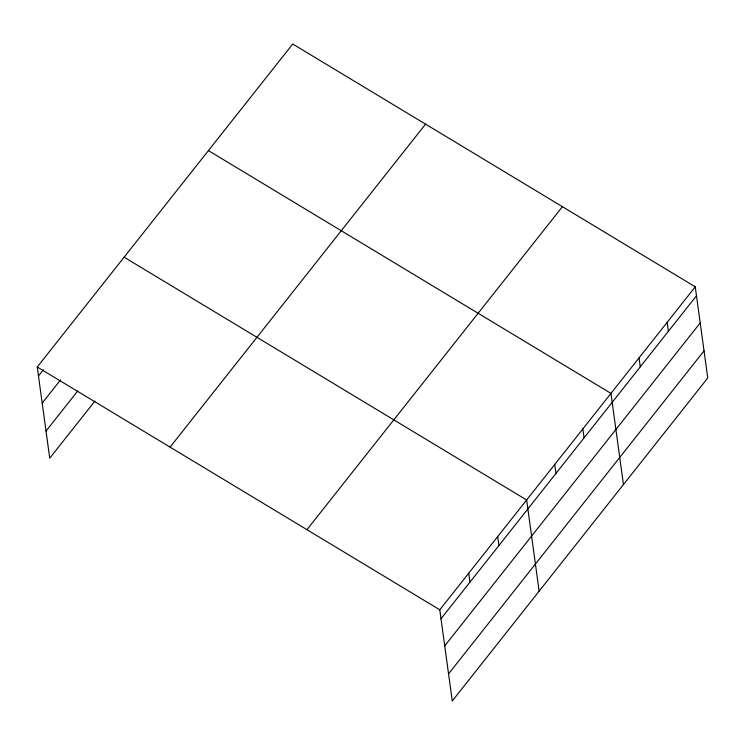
<?xml version="1.0" encoding="UTF-8"?>
<svg xmlns="http://www.w3.org/2000/svg" width="745" height="745" viewBox="0 0 745 745"><rect width="100%" height="100%" fill="white"/><g stroke="black" fill="none" stroke-linecap="round" stroke-linejoin="round"><path stroke-width="1.12" d="M94.941 401.052L49.738 458.194L37.25 367.006L292.729 44.02L695.262 286.806L707.75 377.994L452.271 700.98L439.783 609.801L695.262 286.806M38.479 375.964L43.424 369.716M42.195 403.101L60.559 379.885M46.022 431.057L77.806 390.883M170.083 447.13L425.563 124.136M306.949 529.676L562.428 206.691M441.003 618.76L696.482 295.765M444.728 645.887L700.207 322.902M448.555 673.853L704.034 350.858M208.423 150.602L610.956 393.397L623.444 484.576M124.117 257.193L526.64 499.988L539.138 591.167M37.25 367.006L439.783 609.801M667.157 322.343L668.386 331.292M639.052 357.87L640.281 366.819M582.851 428.924L584.08 437.883M554.746 464.452L555.975 473.41M497.688 536.586L498.917 545.545M468.735 573.194L469.965 582.152"/></g></svg>
